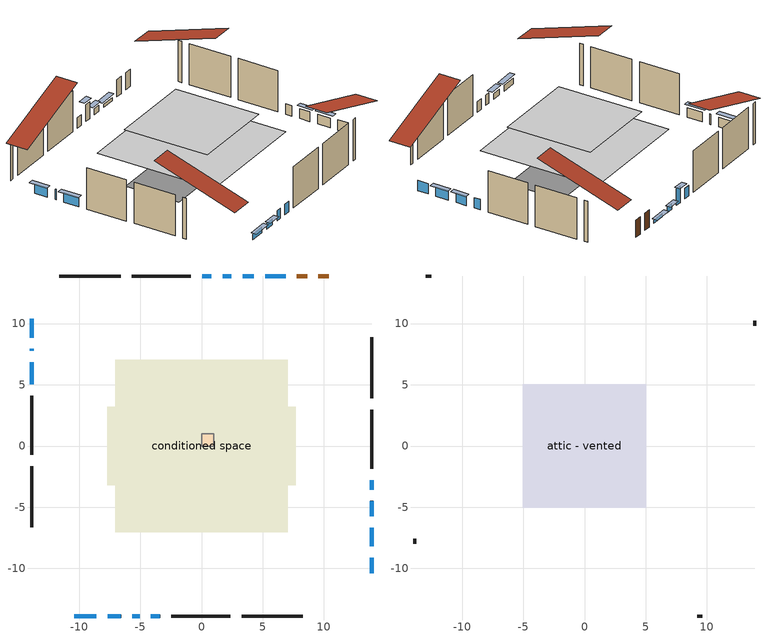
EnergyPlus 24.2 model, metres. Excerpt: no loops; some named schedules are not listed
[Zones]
conditioned space
 floor outside (Floor1 construction): -0.78,-0.78 -0.78,0.78 0.78,0.78 0.78,-0.78 z0
 floor adiabatic (AdiabaticFloorConstruction): -7.06,-7.06 -7.06,7.06 7.06,7.06 7.06,-7.06 z2.44
 floor foundation (Slab1 construction): -7.69,-3.2 -7.69,3.2 7.69,3.2 7.69,-3.2 z0
 wall outside (AdiabaticWallConstruction 1): 10.38,13.88 9.55,13.88 / 8.62,13.88 7.79,13.88 z0:2.03
 wall outside (AdiabaticWallConstruction): 13.88,-10.38 13.88,-9.12 / -13.88,7.92 -13.88,7.79 / 0.8,13.88 0.06,13.88 / -5.65,-13.88 -5.06,-13.88 / -4.13,-13.88 -3.39,-13.88 / 13.88,-3.56 13.88,-2.79 z0:1.22; 6.87,13.88 5.19,13.88 z0:0.36; 4.26,13.88 3.37,13.88 / -10.38,-13.88 -8.59,-13.88 / -7.67,-13.88 -6.57,-13.88 z0:0.69; 2.44,13.88 1.73,13.88 z0:1.98; -13.88,10.38 -13.88,8.85 / -13.88,6.86 -13.88,5.03 / 13.88,-8.19 13.88,-6.66 / 13.88,-5.74 13.88,-4.49 z0:1.14
 wall outside (Wall1 construction): -0.86,13.88 -5.69,13.88 / -2.46,-13.88 2.36,-13.88 / -13.88,4.1 -13.88,-0.72 / 13.88,-1.86 13.88,2.96 z0:4.88
 wall outside (Wall2 construction): -6.62,13.88 -11.6,13.88 / 3.29,-13.88 8.28,-13.88 / -13.88,-1.65 -13.88,-6.64 / 13.88,3.89 13.88,8.87 z0:4.88
 window (WindowConstruction): 13.88,-10.38 13.88,-9.12 z0:1.22
 window (WindowConstruction 7): 6.87,13.88 5.19,13.88 z0:0.36
 window (WindowConstruction 8): 4.26,13.88 3.37,13.88 z0:0.69
 window (WindowConstruction 9): 2.44,13.88 1.73,13.88 z0:1.98
 window (WindowConstruction 10): -10.38,-13.88 -8.6,-13.88 z0:0.69
 window (WindowConstruction 11): -7.67,-13.88 -6.58,-13.88 z0:0.69
 window (WindowConstruction 12): -13.88,10.38 -13.88,8.85 z0:1.14
 window (WindowConstruction 13): -13.88,7.92 -13.88,7.79 z0:1.22
 window (WindowConstruction 14): -13.88,6.86 -13.88,5.03 z0:1.14
 window (WindowConstruction 1): 0.8,13.88 0.06,13.88 z0:1.22
 window (WindowConstruction 2): -5.65,-13.88 -5.06,-13.88 z0:1.22
 window (WindowConstruction 3): -4.13,-13.88 -3.39,-13.88 z0:1.22
 window (WindowConstruction 4): 13.88,-8.19 13.88,-6.66 z0:1.14
 window (WindowConstruction 5): 13.88,-5.74 13.88,-4.49 z0:1.14
 window (WindowConstruction 6): 13.88,-3.56 13.88,-2.79 z0:1.22
 door (Door): 10.38,13.88 9.55,13.88 z0:2.03
 door (Door 1): 8.62,13.88 7.8,13.88 z0:2.03
 ceiling adiabatic (AdiabaticFloorConstruction): 7.06,-7.06 7.06,7.06 -7.06,7.06 -7.06,-7.06 z2.44
furnace airloop ret air zone
 floor adiabatic (AdiabaticConst): 0,0 0,1 1,1 1,0 z0
 wall adiabatic (AdiabaticConst): 0,1 0,0 1,0 1,1 0,1 z0:1
 ceiling adiabatic (AdiabaticConst): 1,0 1,1 0,1 0,0 z1
attic - vented
 floor to conditioned space (Floor2 construction Reversed): -5.02,-5.02 -5.02,5.02 5.02,5.02 5.02,-5.02 z4.88
 wall outside (Wall3 construction): -12.53,13.88 -12.95,13.88 / 9.2,-13.88 9.63,-13.88 / -13.88,-7.56 -13.88,-7.99 / 13.88,9.8 13.88,10.23 z0:4.88
 roof outside (Roof1 construction): 11.3,13.88,4.88 11.3,4.1,8.14 13.88,4.1,8.14 13.88,13.88,4.88; -11.3,-13.88,4.88 -11.3,-4.1,8.14 -13.88,-4.1,8.14 -13.88,-13.88,4.88; -13.88,11.3,4.88 -4.1,11.3,8.14 -4.1,13.88,8.14 -13.88,13.88,4.88; 13.88,-11.3,4.88 4.1,-11.3,8.14 4.1,-13.88,8.14 13.88,-13.88,4.88
shading: 4.89,13.88 7.17,13.88 7.17,14.49 4.89,14.49 z0.66; 3.07,13.88 4.56,13.88 4.56,14.49 3.07,14.49 z0.98; 1.43,13.88 2.74,13.88 2.74,14.49 1.43,14.49 z2.28; -8.3,-13.88 -10.67,-13.88 -10.67,-14.49 -8.3,-14.49 z0.98; -6.28,-13.88 -7.96,-13.88 -7.96,-14.49 -6.28,-14.49 z0.98; -13.88,8.55 -13.88,10.67 -14.49,10.67 -14.49,8.55 z1.44; -13.88,4.73 -13.88,7.16 -14.49,7.16 -14.49,4.73 z1.44; 13.88,-6.37 13.88,-8.49 14.49,-8.49 14.49,-6.37 z1.44; 13.88,-4.19 13.88,-6.03 14.49,-6.03 14.49,-4.19 z1.44
[Building]
Building 1: Terrain=Suburbs
[Site:Location]
Vancouver Intl AP_BC: Latitude {deg}=49.19; Longitude {deg}=-123.18; Time Zone {hr}=-8; Elevation {m}=4; Keep Site Location Information=Yes
[Site:GroundTemperature:Shallow]
8.06451, 6.96315, 6.87495, 7.3976, 9.49575, 11.5841, 13.3946, 14.5416, 14.639, 13.7062, 11.9418, 9.91751
[Site:WaterMainsTemperature]
Calculation Method=Schedule; Temperature Schedule=mains temperature schedule
[Material] Roughness=Rough; Thermal Absorptance=0.9
Name | Thickness {m} | Conductivity {W/m-K} | Density {kg/m3} | Specific Heat {J/kg-K} | Solar Absorptance | Visible Absorptance
asphalt or fiberglass shingles | 0.00635 | 0.162714 | 1121.4 | 1465.45 | 0.4 | 0.4
ceiling stud and cavity | 0.1397 | 0.0922525 | 65.682 | 1177.47 | 0.7 | 0.7
concrete 4.0 in. | 0.1016 | 1.803125 | 2242.8 | 837.4 | 0.7 | 0.7
door material | 0.04445 | 0.053851 | 512.64 | 1214.23 | 0.7 | 0.7
door material 1 | 0.04445 | 0.188738 | 512.64 | 1214.23 | 0.7 | 0.7
floor covering | 0.0127 | 0.0433444 | 54.468 | 1339.84 | 0.6 | 0.6
floor rigid ins | 0.051816 | 0.029427 | 32.04 | 1214.23 | 0.7 | 0.7
floor rigid ins 1; wall rigid ins | 0.512978 | 0.029427 | 32.04 | 1214.23 | 0.7 | 0.7
floor stud and cavity | 0.1397 | 0.384766 | 92.3553 | 1139.71 | 0.7 | 0.7
floor stud and cavity 1 | 0.1397 | 1.75129 | 37.0049 | 1207.88 | 0.7 | 0.7
furniture material conditioned space 1 | 0.1524 | 0.115458 | 640.8 | 1214.23 | 0.6 | 0.6
gypsum board | 0.0127 | 0.160291 | 801 | 837.4 | 0.6 | 0.6
osb sheathing 0.5 in. | 0.0127 | 0.115458 | 512.64 | 1214.23 | 0.7 | 0.7
osb sheathing 0.75 in. | 0.01905 | 0.115458 | 512.64 | 1214.23 | 0.7 | 0.7
wall stud and cavity | 0.1397 | 0.0960514 | 139.0536 | 1170.24 | 0.7 | 0.7
wall stud and cavity 1 | 0.1397 | 0.0979488 | 139.0536 | 1170.24 | 0.7 | 0.7
wall stud and cavity 2 | 0.0889 | 6.1454 | 50.32683 | 1063.81 | 0.6 | 0.6
wall stud and cavity 3 | 0.0889 | 0.380278 | 52.3479 | 1209.89 | 0.7 | 0.7
wall stud and cavity 4 | 0.0889 | 0.391764 | 83.0341 | 1211.67 | 0.7 | 0.7
wood siding | 0.0254 | 0.102417 | 544.68 | 1172.36 | 0.4 | 0.4
wood siding 1 | 0.00254 | 0.102417 | 544.68 | 1172.36 | 0.4 | 0.4
wood siding 2; wood siding 3 | 0.0254 | 0.102417 | 544.68 | 1172.36 | 0.7 | 0.7
[Material:NoMass]
Adiabatic: Roughness=Rough; Thermal Resistance {m2-K/W}=176.1; Thermal Absorptance=0.9; Solar Absorptance=0.7; Visible Absorptance=0.7
[WindowMaterial:SimpleGlazingSystem]
Name | U-Factor {W/m2-K} | Solar Heat Gain Coefficient
WindowMaterial | 4.39931 | 0.67
WindowMaterial 1 | 5.611 | 0.6
WindowMaterial 10 | 4.73488 | 0.56
WindowMaterial 11 | 4.16822 | 0.68
WindowMaterial 2 | 5.076132 | 0.63
WindowMaterial 3 | 4.295407 | 0.68
WindowMaterial 4 | 4.46802 | 0.67
WindowMaterial 5 | 5.58034 | 0.72
WindowMaterial 6 | 6.22252 | 0.57
WindowMaterial 7 | 5.237955 | 0.62
WindowMaterial 8 | 5.1119 | 0.63
WindowMaterial 9 | 5.0097 | 0.64
[Construction]
AdiabaticConst: Adiabatic
AdiabaticFloorConstruction: floor stud and cavity 1, floor rigid ins 1, osb sheathing 0.75 in., floor covering
AdiabaticWallConstruction: wood siding 2, wall rigid ins, wall stud and cavity 3, gypsum board
AdiabaticWallConstruction 1: wood siding 3, wall rigid ins, wall stud and cavity 3, gypsum board
Door: door material
Door 1: door material 1
Floor1 construction: floor stud and cavity, floor rigid ins, osb sheathing 0.75 in., floor covering
Floor2 construction Reversed: gypsum board, ceiling stud and cavity
furniture construction conditioned space 1: furniture material conditioned space 1
PartitionWallConstruction: gypsum board, wall stud and cavity 4, gypsum board
Roof1 construction: asphalt or fiberglass shingles
Slab1 construction: concrete 4.0 in.
Wall1 construction: wood siding, osb sheathing 0.5 in., wall stud and cavity, gypsum board
Wall2 construction: wood siding, osb sheathing 0.5 in., wall stud and cavity 1, gypsum board
Wall3 construction: wood siding 1, wall stud and cavity 2
WindowConstruction: WindowMaterial
WindowConstruction 1; WindowConstruction 3: WindowMaterial 1
WindowConstruction 10; WindowConstruction 8: WindowMaterial 7
WindowConstruction 11: WindowMaterial 9
WindowConstruction 12; WindowConstruction 4: WindowMaterial 3
WindowConstruction 13: WindowMaterial 10
WindowConstruction 14: WindowMaterial 11
WindowConstruction 2: WindowMaterial 2
WindowConstruction 5: WindowMaterial 4
WindowConstruction 6: WindowMaterial 5
WindowConstruction 7: WindowMaterial 6
WindowConstruction 9: WindowMaterial 8
[Zone] Multiplier=1
Name | Volume {m3} | Part of Total Floor Area
attic - vented | 53.4892 | Yes
conditioned space | 502.4 | Yes
furnace airloop ret air zone | 1 | No
[Space]
Name | Zone | Volume {m3} | Space Type
attic - vented 1 | attic - vented | 53.4892
conditioned space 1 | conditioned space | 502.4
furnace airloop ret air space | furnace airloop ret air zone |  | Plenum Space Type
[OtherEquipment] Design Level Calculation Method=EquipmentLevel
Name | Fuel Type | Zone or ZoneList or Space or SpaceList | Schedule | Design Level {W} | Fraction Latent | Fraction Radiant | Fraction Lost
furnace airloop_0 RetCondToDZ; furnace airloop_0 SupCondToDZ; furnace airloop_0 SupSensLkToDZ | None | attic - vented 1 | Always On Discrete | 0 | 0 | 0 | 0
furnace airloop_0 SupLatLkToDZ | None | attic - vented 1 | Always On Discrete | 0 | 1 | 0 | 0
clothes dryer 1 | Electricity | conditioned space 1 | clothes dryer schedule | 0 | 0.015 | 0.081 | 0.85
cooking range 1 | Electricity | conditioned space 1 | cooking range schedule | 0 | 0.08 | 0.432 | 0.2
furnace airloop_0 SupCondToLv; furnace airloop_0 SupSensLkToCond; mech vent house fan sensible load | None | conditioned space 1 | Always On Discrete | 0 | 0 | 0 | 0
furnace airloop_0 SupLatLkToCond; mech vent house fan latent load | None | conditioned space 1 | Always On Discrete | 0 | 1 | 0 | 0
general water use latent | None | conditioned space 1 | general water use schedule | 62.594 | 1 | 0 | 0
general water use sensible | None | conditioned space 1 | general water use schedule | -61.6891 | 0 | 0.6 | 0
water heater energy adjustment1 | NaturalGas | conditioned space 1 | Always On Discrete | 0.01 | 0 | 0 | 1
furnace airloop_0 RetCondToRP; furnace airloop_0 RetSensLkToRP | None | furnace airloop ret air space | Always On Discrete | 0 | 0 | 0 | 0
furnace airloop_0 RetLatLkToRP | None | furnace airloop ret air space | Always On Discrete | 0 | 1 | 0 | 0
[ZoneInfiltration:DesignFlowRate] Schedule=Always On Discrete; Design Flow Rate Calculation Method=Flow/Zone; Design Flow Rate {m3/s}=0
Name | Zone or ZoneList or Space or SpaceList
attic_vented 1 duct leakage imbalance infil flow | attic - vented 1
infil flow; natural vent flow; whole house fan flow | conditioned space 1
[ZoneInfiltration:EffectiveLeakageArea]
infil attic - vented 1: Zone or Space=attic - vented 1; Schedule=Always On Discrete; Effective Air Leakage Area {cm2}=4178.9; Stack Coefficient=0.000566007; Wind Coefficient=1.60743e-05
[ZoneMixing] Schedule=Always On Continuous; Design Flow Rate Calculation Method=Flow/Zone; Design Flow Rate {m3/s}=0
Name | Zone or Space | Source Zone or Space
furnace airloop_0 ZoneMixCondToDZ mix; whole house fan mix | attic - vented | conditioned space
furnace airloop_0 ZoneMixDZToCond mix | conditioned space | attic - vented
[SurfaceProperty:ExposedFoundationPerimeter]
Slab1: Exposed Perimeter Calculation Method=TotalExposedPerimeter; Total Exposed Perimeter {m}=43.586
[InternalMass] Zone or ZoneList=conditioned space; Space or SpaceList=conditioned space 1
Name | Construction | Surface Area {m2}
furniture mass conditioned space 1 | furniture construction conditioned space 1 | 120.236
partition wall mass | PartitionWallConstruction | 300.59
[Lights]
interior lighting: Zone or ZoneList or Space or SpaceList=conditioned space 1; Schedule=interior lighting schedule; Design Level Calculation Method=LightingLevel; Lighting Level {W}=343.2; Return Air Fraction=0; Fraction Radiant=0.6; Fraction Visible=0.2; Fraction Replaceable=1
[People]
occupants: Zone or ZoneList or Space or SpaceList=conditioned space 1; Number of People Schedule=occupants schedule; Number of People Calculation Method=People; Number of People=3; Fraction Radiant=0.314171; Sensible Heat Fraction=0.56303; Activity Level Schedule=occupants activity schedule; Carbon Dioxide Generation Rate {m3/s-W}=0; Enable ASHRAE 55 Comfort Warnings=No; Mean Radiant Temperature Calculation Type=EnclosureAveraged
[ElectricEquipment] Zone or ZoneList or Space or SpaceList=conditioned space 1; Design Level Calculation Method=EquipmentLevel
Name | Schedule | Design Level {W} | Fraction Latent | Fraction Radiant | Fraction Lost
clothes dryer | clothes dryer schedule | 140.772 | 0.015 | 0.081 | 0.85
clothes washer | clothes washer schedule | 32.1985 | 0.03 | 0.162 | 0.7
cooking range | cooking range schedule | 215.147 | 0.08 | 0.432 | 0.2
dishwasher | dishwasher schedule | 66.8632 | 0.3 | 0.18 | 0.4
fridge | fridge schedule | 72.9452 | 0 | 0.6 | 0
mech vent bath fan 0 | mech vent bath fan 0 schedule | 25.1 | 0 | 0 | 1
mech vent bath fan 1 | mech vent bath fan 1 schedule | 25.1 | 0 | 0 | 1
mech vent house fan | mech vent house fan schedule | 0 | 0 | 0 | 1
mech vent house fan cfis | mech vent house fan cfis schedule | 0 | 0 | 0 | 0
mech vent range fan 0 | mech vent range fan 0 schedule | 57 | 0 | 0 | 1
misc plug loads | misc plug loads schedule | 494.7 | 0.045 | 0.513 | 0.1
whole house fan | Always On Discrete | 0 | 0 | 0 | 1
[SpaceList]
Plenum Space Type: furnace airloop ret air space
[AvailabilityManager:Scheduled]
furnace airloop Availability Manager: Schedule=Always On Discrete
[AirLoopHVAC:ReturnPlenum]
Air Loop HVAC Return Plenum 1: Zone=furnace airloop ret air zone
[Foundation:Kiva]
Foundation Kiva 1: Initial Indoor Air Temperature {C}=18; Wall Height Above Grade {m}=0.1016; Wall Depth Below Slab {m}=0.2032
[Foundation:Kiva:Settings]
Soil Conductivity {W/m-K}=0.849921; Soil Density {kg/m3}=1842.3; Soil Specific Heat {J/kg-K}=418.7; Ground Solar Absorptivity=0.9; Ground Thermal Absorptivity=0.9; Ground Surface Roughness {m}=0.03; Far-Field Width {m}=40; Deep-Ground Boundary Condition=ZeroFlux; Deep-Ground Depth {m}=40; Minimum Cell Dimension {m}=0.2; Maximum Cell Growth Coefficient=3; Simulation Timestep=Timestep
[Exterior:Lights]
exterior lighting: Schedule=exterior lighting schedule; Design Level {W}=75.6
[EnergyManagementSystem:GlobalVariable]
furnace_airloop_0_DuctImbalLkExhFanEquivCond
furnace_airloop_0_DuctImbalLkExhFanEquivDZ
furnace_airloop_0_DuctImbalLkSupFanEquivCond
furnace_airloop_0_DuctImbalLkSupFanEquivDZ
furnace_airloop_0_DZ_T
furnace_airloop_0_DZ_W
furnace_airloop_0_RetCondToDZ
furnace_airloop_0_RetCondToRP
furnace_airloop_0_RetLatLkToRP
furnace_airloop_0_RetSensLkToRP
furnace_airloop_0_SupCondToDZ
furnace_airloop_0_SupCondToLv
furnace_airloop_0_SupLatLkToCond
furnace_airloop_0_SupLatLkToDZ
furnace_airloop_0_SupSensLkToCond
furnace_airloop_0_SupSensLkToDZ
furnace_airloop_0_ZoneMixCondToDZ
furnace_airloop_0_ZoneMixDZToCond
furnace_airloop_AH_MFR
furnace_airloop_AH_Tout
furnace_airloop_AH_VFR
furnace_airloop_AH_Wout
furnace_airloop_Fan_RTF
furnace_airloop_RA_T
furnace_airloop_Ra_W
infil_program_Qfan
infil_program_Qinf
natural_vent_program_Qnv
natural_vent_program_Qwhf
[EnergyManagementSystem:Sensor]
Name | Output:Variable or Output:Meter Index Key | Output:Variable or Output:Meter
airflow_gain | infil flow | Infiltration Sensible Heat Gain Energy
airflow_gain_1 | natural vent flow | Infiltration Sensible Heat Gain Energy
airflow_gain_2 | whole house fan flow | Infiltration Sensible Heat Gain Energy
airflow_loss | infil flow | Infiltration Sensible Heat Loss Energy
airflow_loss_1 | natural vent flow | Infiltration Sensible Heat Loss Energy
airflow_loss_2 | whole house fan flow | Infiltration Sensible Heat Loss Energy
clg_load_cond |  | Cooling:EnergyTransfer:Zone:CONDITIONED SPACE
clg_load_duct |  | Cooling:EnergyTransfer:Zone:FURNACE AIRLOOP RET AIR ZONE
clg_sp_s; clg_sp_s_1 | cooling setpoint | Schedule Value
clothes_dryer_exhaust_0_sch_s | clothes dryer exhaust 0 schedule | Schedule Value
cool_season | cooling season schedule | Schedule Value
ducts_conv | furnace airloop_0 RetCondToRP | Other Equipment Convective Heating Energy
ducts_conv_1 | furnace airloop_0 RetLatLkToRP | Other Equipment Convective Heating Energy
ducts_conv_2 | furnace airloop_0 RetSensLkToRP | Other Equipment Convective Heating Energy
ducts_conv_3 | furnace airloop_0 SupCondToLv | Other Equipment Convective Heating Energy
ducts_conv_4 | furnace airloop_0 SupLatLkToCond | Other Equipment Convective Heating Energy
ducts_conv_5 | furnace airloop_0 SupSensLkToCond | Other Equipment Convective Heating Energy
ducts_rad | furnace airloop_0 RetCondToRP | Other Equipment Radiant Heating Energy
ducts_rad_1 | furnace airloop_0 RetLatLkToRP | Other Equipment Radiant Heating Energy
ducts_rad_2 | furnace airloop_0 RetSensLkToRP | Other Equipment Radiant Heating Energy
ducts_rad_3 | furnace airloop_0 SupCondToLv | Other Equipment Radiant Heating Energy
ducts_rad_4 | furnace airloop_0 SupLatLkToCond | Other Equipment Radiant Heating Energy
ducts_rad_5 | furnace airloop_0 SupSensLkToCond | Other Equipment Radiant Heating Energy
furnace_airloop_0_DZ_T_s | attic - vented | Zone Air Temperature
furnace_airloop_0_DZ_W_s | attic - vented | Zone Mean Air Humidity Ratio
furnace_airloop_AH_MFR_s | Node 5 | System Node Mass Flow Rate
furnace_airloop_AH_Tout_s | Node 5 | System Node Temperature
furnace_airloop_AH_VFR_s | Node 5 | System Node Current Density Volume Flow Rate
furnace_airloop_AH_Wout_s | Node 5 | System Node Humidity Ratio
furnace_airloop_RA_T_s | Node 8 | System Node Temperature
furnace_airloop_Ra_W_s | Node 8 | System Node Humidity Ratio
htg_load_cond |  | Heating:EnergyTransfer:Zone:CONDITIONED SPACE
htg_load_duct |  | Heating:EnergyTransfer:Zone:FURNACE AIRLOOP RET AIR ZONE
htg_sp_s; htg_sp_s_1 | heating setpoint | Schedule Value
ig_ee_conv | clothes dryer | Electric Equipment Convective Heating Energy
ig_ee_conv_2 | cooking range | Electric Equipment Convective Heating Energy
ig_ee_conv_4 | fridge | Electric Equipment Convective Heating Energy
ig_ee_conv_5 | misc plug loads | Electric Equipment Convective Heating Energy
ig_ee_conv_6 | whole house fan | Electric Equipment Convective Heating Energy
ig_ee_rad | clothes dryer | Electric Equipment Radiant Heating Energy
ig_ee_rad_2 | cooking range | Electric Equipment Radiant Heating Energy
ig_ee_rad_4 | fridge | Electric Equipment Radiant Heating Energy
ig_ee_rad_5 | misc plug loads | Electric Equipment Radiant Heating Energy
ig_ee_rad_6 | whole house fan | Electric Equipment Radiant Heating Energy
ig_lgt_conv | interior lighting | Lights Convective Heating Energy
ig_lgt_rad | interior lighting | Lights Radiant Heating Energy
ig_lgt_vis | interior lighting | Lights Visible Radiation Heating Energy
ig_oe_conv | clothes dryer 1 | Other Equipment Convective Heating Energy
ig_oe_conv_1 | cooking range 1 | Other Equipment Convective Heating Energy
ig_oe_conv_2 | general water use latent | Other Equipment Convective Heating Energy
ig_oe_conv_3 | general water use sensible | Other Equipment Convective Heating Energy
ig_oe_conv_4 | water heater energy adjustment1 | Other Equipment Convective Heating Energy
ig_oe_rad | clothes dryer 1 | Other Equipment Radiant Heating Energy
ig_oe_rad_1 | cooking range 1 | Other Equipment Radiant Heating Energy
ig_oe_rad_2 | general water use latent | Other Equipment Radiant Heating Energy
ig_oe_rad_3 | general water use sensible | Other Equipment Radiant Heating Energy
ig_oe_rad_4 | water heater energy adjustment1 | Other Equipment Radiant Heating Energy
ig_ppl_conv | occupants | People Convective Heating Energy
ig_ppl_rad | occupants | People Radiant Heating Energy
im_conv | furniture mass conditioned space 1 | Surface Inside Face Convection Heat Gain Energy
im_conv_1 | partition wall mass | Surface Inside Face Convection Heat Gain Energy
im_ig | furniture mass conditioned space 1 | Surface Inside Face Internal Gains Radiation Heat Gain Energy
im_ig_1 | partition wall mass | Surface Inside Face Internal Gains Radiation Heat Gain Energy
im_lgt | furniture mass conditioned space 1 | Surface Inside Face Lights Radiation Heat Gain Energy
im_lgt_1 | partition wall mass | Surface Inside Face Lights Radiation Heat Gain Energy
im_sol | furniture mass conditioned space 1 | Surface Inside Face Solar Radiation Heat Gain Energy
im_sol_1 | partition wall mass | Surface Inside Face Solar Radiation Heat Gain Energy
im_surf | furniture mass conditioned space 1 | Surface Inside Face Net Surface Thermal Radiation Heat Gain Energy
im_surf_1 | partition wall mass | Surface Inside Face Net Surface Thermal Radiation Heat Gain Energy
mech_vent_bath_fan_0_sch_s | mech vent bath fan 0 schedule | Schedule Value
mech_vent_bath_fan_1_sch_s | mech vent bath fan 1 schedule | Schedule Value
mech_vent_range_fan_0_sch_s | mech vent range fan 0 schedule | Schedule Value
mv_conv | mech vent bath fan 0 | Electric Equipment Convective Heating Energy
mv_conv_1 | mech vent bath fan 1 | Electric Equipment Convective Heating Energy
mv_conv_2 | mech vent house fan | Electric Equipment Convective Heating Energy
mv_conv_3 | mech vent house fan cfis | Electric Equipment Convective Heating Energy
mv_conv_4 | mech vent range fan 0 | Electric Equipment Convective Heating Energy
mv_conv_5 | mech vent house fan latent load | Other Equipment Convective Heating Energy
mv_conv_6 | mech vent house fan sensible load | Other Equipment Convective Heating Energy
mv_rad | mech vent bath fan 0 | Electric Equipment Radiant Heating Energy
mv_rad_1 | mech vent bath fan 1 | Electric Equipment Radiant Heating Energy
mv_rad_2 | mech vent house fan | Electric Equipment Radiant Heating Energy
mv_rad_3 | mech vent house fan cfis | Electric Equipment Radiant Heating Energy
mv_rad_4 | mech vent range fan 0 | Electric Equipment Radiant Heating Energy
mv_rad_5 | mech vent house fan latent load | Other Equipment Radiant Heating Energy
mv_rad_6 | mech vent house fan sensible load | Other Equipment Radiant Heating Energy
natural_vent_s | natural vent schedule | Schedule Value
out_pb_s |  | Site Outdoor Air Barometric Pressure
out_wt_s |  | Site Outdoor Air Humidity Ratio
site_vw_s |  | Site Wind Speed
ss_back_out | Window1 | Surface Window Shortwave from Zone Back Out Window Heat Transfer Rate
ss_back_out_1 | Window10 | Surface Window Shortwave from Zone Back Out Window Heat Transfer Rate
ss_back_out_10 | Window4 | Surface Window Shortwave from Zone Back Out Window Heat Transfer Rate
ss_back_out_11 | Window5 | Surface Window Shortwave from Zone Back Out Window Heat Transfer Rate
ss_back_out_12 | Window7 | Surface Window Shortwave from Zone Back Out Window Heat Transfer Rate
ss_back_out_13 | Window8 | Surface Window Shortwave from Zone Back Out Window Heat Transfer Rate
ss_back_out_14 | Window9 | Surface Window Shortwave from Zone Back Out Window Heat Transfer Rate
ss_back_out_2 | Window12 | Surface Window Shortwave from Zone Back Out Window Heat Transfer Rate
ss_back_out_3 | Window13 | Surface Window Shortwave from Zone Back Out Window Heat Transfer Rate
ss_back_out_4 | Window14 | Surface Window Shortwave from Zone Back Out Window Heat Transfer Rate
ss_back_out_5 | Window16 | Surface Window Shortwave from Zone Back Out Window Heat Transfer Rate
ss_back_out_6 | Window17 | Surface Window Shortwave from Zone Back Out Window Heat Transfer Rate
ss_back_out_7 | Window18 | Surface Window Shortwave from Zone Back Out Window Heat Transfer Rate
ss_back_out_8 | Window19 | Surface Window Shortwave from Zone Back Out Window Heat Transfer Rate
ss_back_out_9 | Window2 | Surface Window Shortwave from Zone Back Out Window Heat Transfer Rate
ss_conv | Door1 | Surface Inside Face Convection Heat Gain Energy
ss_conv_1 | Door2 | Surface Inside Face Convection Heat Gain Energy
ss_conv_10 | Window19 | Surface Inside Face Convection Heat Gain Energy
ss_conv_11 | Window2 | Surface Inside Face Convection Heat Gain Energy
ss_conv_12 | Window4 | Surface Inside Face Convection Heat Gain Energy
ss_conv_13 | Window5 | Surface Inside Face Convection Heat Gain Energy
ss_conv_14 | Window7 | Surface Inside Face Convection Heat Gain Energy
ss_conv_15 | Window8 | Surface Inside Face Convection Heat Gain Energy
ss_conv_16 | Window9 | Surface Inside Face Convection Heat Gain Energy
ss_conv_2 | Window1 | Surface Inside Face Convection Heat Gain Energy
ss_conv_3 | Window10 | Surface Inside Face Convection Heat Gain Energy
ss_conv_4 | Window12 | Surface Inside Face Convection Heat Gain Energy
ss_conv_5 | Window13 | Surface Inside Face Convection Heat Gain Energy
ss_conv_6 | Window14 | Surface Inside Face Convection Heat Gain Energy
ss_conv_7 | Window16 | Surface Inside Face Convection Heat Gain Energy
ss_conv_8 | Window17 | Surface Inside Face Convection Heat Gain Energy
ss_conv_9 | Window18 | Surface Inside Face Convection Heat Gain Energy
ss_ig | Door1 | Surface Inside Face Internal Gains Radiation Heat Gain Energy
ss_ig_1 | Door2 | Surface Inside Face Internal Gains Radiation Heat Gain Energy
